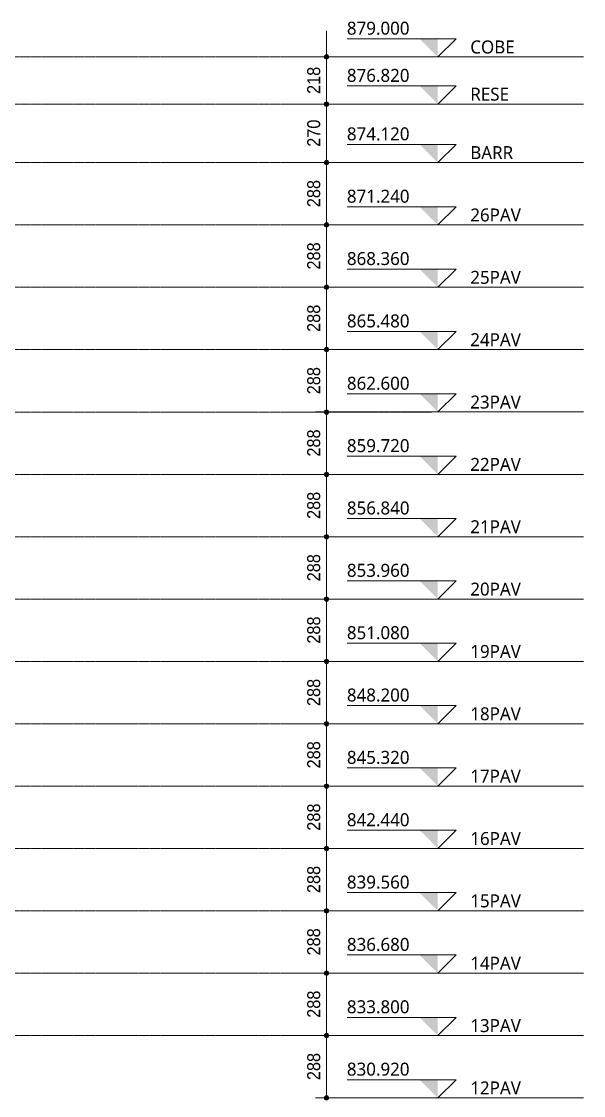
# Model space of a CAD drawing. Header units: centimetres. Extents: x -28 to 30806, y -3196 to 88064.
# Drawn here: x 27881 to 30476, y 83103 to 88064 of the extents above; entities that cross this region are included whole.
import ezdxf

# ---------------------------------------------------------------- set-up
doc = ezdxf.new("R2010")
doc.units = ezdxf.units.CM
doc.linetypes.add('Centro', pattern=[3.175, 0.635, -0.47625, 1.5875, -0.47625])
for name, color, linetype, lineweight in [('A-ANNO-DIMS', 7, 'Continuous', 9), ('A-ANNO-DIMS-400', 7, 'Continuous', 9), ('A-FLOR-LEVL', 7, 'Continuous', 9)]:
    doc.layers.add(name, color=color, linetype=linetype, lineweight=lineweight)
doc.styles.add('Arial_2', font='arial.ttf', dxfattribs={"width": 0.9, "height": 60})
doc.styles.add('Gadugi_5', font='gadugi.ttf', dxfattribs={"height": 60})
doc.dimstyles.new('PED_1_5mm_ESQ_3', dxfattribs={"dimscale": 30.48, "dimtxt": 61.215564, "dimasz": 2.624672, "dimexe": 1.968504, "dimexo": 1.968504, "dimgap": 0.393701, "dimtad": 1, "dimdec": 1, "dimrnd": 0.5, "dimdsep": 46, "dimtxsty": 'Arial_2', "dimblk1": 'DOTSMALL', "dimblk2": 'DOTSMALL', "dimsah": 1, "dimcen": 0.09, "dimdle": 3.937008, "dimazin": 0, "dimtfac": 1, "dimtdec": 4, "dimtix": 1, "dimtmove": 0, "dimatfit": 3, "dimfxl": 1, "dimtvp": 1, "dimtolj": 1, "dimtzin": 0, "dimarcsym": 2})

# ---------------------------------------------------------------- blocks, each defined once
blk = doc.blocks.new('Nível - NÍVEL - CORTE ESQUEMÁTICO-903305-CT H 002 - CRT ESQ')
at = {"layer": 'A-FLOR-LEVL'}
blk.add_hatch(color=256, dxfattribs=at).paths.add_polyline_path([(3332.7, 79594.1), (3332.7, 79510.1), (3248.6, 79594.1)], flags=0)
for p, q in [((2914.4, 79594.1), (3416.7, 79594.1)), ((3332.7, 79510.1), (3416.7, 79594.1)), ((2768.3, 79510.1), (4005.3, 79510.1))]:
    blk.add_line(p, q, dxfattribs=at)
blk = doc.blocks.new('DIMBLOCK267-CT H 002 - CRT ESQ')
at = {"layer": 'A-ANNO-DIMS-400'}
h = blk.add_hatch(color=256, dxfattribs=at)
edge = h.paths.add_edge_path(flags=0)
edge.add_arc((29290.1, 87900), 10, 0, 360)
h = blk.add_hatch(color=256, dxfattribs=at)
edge = h.paths.add_edge_path(flags=0)
edge.add_arc((29290.1, 87682), 10, 0, 360)
for p, q in [((29290.1, 88020), (29290.1, 87682)), ((29244.2, 87900), (29350.1, 87900)), ((29290.1, 87900), (29244.2, 87900)), ((29244.2, 87682), (29350.1, 87682)), ((29290.1, 87682), (29244.2, 87682))]:
    blk.add_line(p, q, dxfattribs=at)
for centre in [(29290.1, 87900), (29290.1, 87682)]:
    blk.add_circle(centre, 10, dxfattribs=at)
at = {"layer": 'A-ANNO-DIMS-400', "color": 0, "insert": (29200.2, 87728.8), "char_height": 60, "width": 149.178, "attachment_point": 1, "rotation": 90, "line_spacing_factor": 0.941778, "style": 'Arial_2'}
blk.add_mtext('218', dxfattribs=at)
blk = doc.blocks.new('_DotSmall')
at = {"color": 0, "linetype": 'ByBlock', "const_width": 0.5}
blk.add_lwpolyline([(-0.0625, 0, 1), (0.0625, 0, 1)], format="xyb", close=True, dxfattribs=at)
blk = doc.blocks.new('DIMBLOCK268-CT H 002 - CRT ESQ')
at = {"layer": 'A-ANNO-DIMS-400'}
h = blk.add_hatch(color=256, dxfattribs=at)
edge = h.paths.add_edge_path(flags=0)
edge.add_arc((29290.1, 87682), 10, 0, 360)
h = blk.add_hatch(color=256, dxfattribs=at)
edge = h.paths.add_edge_path(flags=0)
edge.add_arc((29290.1, 87412), 10, 0, 360)
for p, q in [((29244.2, 87682), (29350.1, 87682)), ((29290.1, 87682), (29244.2, 87682)), ((29290.1, 87682), (29290.1, 87412)), ((29244.2, 87412), (29350.1, 87412)), ((29290.1, 87412), (29244.2, 87412))]:
    blk.add_line(p, q, dxfattribs=at)
for centre in [(29290.1, 87682), (29290.1, 87412)]:
    blk.add_circle(centre, 10, dxfattribs=at)
at = {"layer": 'A-ANNO-DIMS-400', "color": 0, "insert": (29200.2, 87484.8), "char_height": 60, "width": 149.178, "attachment_point": 1, "rotation": 90, "line_spacing_factor": 0.941778, "style": 'Arial_2'}
blk.add_mtext('270', dxfattribs=at)
blk = doc.blocks.new('DIMBLOCK269-CT H 002 - CRT ESQ')
at = {"layer": 'A-ANNO-DIMS-400'}
h = blk.add_hatch(color=256, dxfattribs=at)
edge = h.paths.add_edge_path(flags=0)
edge.add_arc((29290.1, 87412), 10, 0, 360)
h = blk.add_hatch(color=256, dxfattribs=at)
edge = h.paths.add_edge_path(flags=0)
edge.add_arc((29290.1, 87124), 10, 0, 360)
for p, q in [((29244.2, 87412), (29350.1, 87412)), ((29290.1, 87412), (29244.2, 87412)), ((29290.1, 87412), (29290.1, 87124)), ((29244.2, 87124), (29350.1, 87124)), ((29290.1, 87124), (29244.2, 87124))]:
    blk.add_line(p, q, dxfattribs=at)
for centre in [(29290.1, 87412), (29290.1, 87124)]:
    blk.add_circle(centre, 10, dxfattribs=at)
at = {"layer": 'A-ANNO-DIMS-400', "color": 0, "insert": (29200.2, 87205.8), "char_height": 60, "width": 149.178, "attachment_point": 1, "rotation": 90, "line_spacing_factor": 0.941778, "style": 'Arial_2'}
blk.add_mtext('288', dxfattribs=at)
blk = doc.blocks.new('DIMBLOCK270-CT H 002 - CRT ESQ')
at = {"layer": 'A-ANNO-DIMS-400'}
h = blk.add_hatch(color=256, dxfattribs=at)
edge = h.paths.add_edge_path(flags=0)
edge.add_arc((29290.1, 87124), 10, 0, 360)
h = blk.add_hatch(color=256, dxfattribs=at)
edge = h.paths.add_edge_path(flags=0)
edge.add_arc((29290.1, 86836), 10, 0, 360)
for p, q in [((29244.2, 87124), (29350.1, 87124)), ((29290.1, 87124), (29244.2, 87124)), ((29290.1, 87124), (29290.1, 86836)), ((29244.2, 86836), (29350.1, 86836)), ((29290.1, 86836), (29244.2, 86836))]:
    blk.add_line(p, q, dxfattribs=at)
for centre in [(29290.1, 87124), (29290.1, 86836)]:
    blk.add_circle(centre, 10, dxfattribs=at)
at = {"layer": 'A-ANNO-DIMS-400', "color": 0, "insert": (29200.2, 86917.8), "char_height": 60, "width": 149.178, "attachment_point": 1, "rotation": 90, "line_spacing_factor": 0.941778, "style": 'Arial_2'}
blk.add_mtext('288', dxfattribs=at)
blk = doc.blocks.new('DIMBLOCK271-CT H 002 - CRT ESQ')
at = {"layer": 'A-ANNO-DIMS-400'}
h = blk.add_hatch(color=256, dxfattribs=at)
edge = h.paths.add_edge_path(flags=0)
edge.add_arc((29290.1, 86836), 10, 0, 360)
h = blk.add_hatch(color=256, dxfattribs=at)
edge = h.paths.add_edge_path(flags=0)
edge.add_arc((29290.1, 86548), 10, 0, 360)
for p, q in [((29244.2, 86836), (29350.1, 86836)), ((29290.1, 86836), (29244.2, 86836)), ((29290.1, 86836), (29290.1, 86548)), ((29244.2, 86548), (29350.1, 86548)), ((29290.1, 86548), (29244.2, 86548))]:
    blk.add_line(p, q, dxfattribs=at)
for centre in [(29290.1, 86836), (29290.1, 86548)]:
    blk.add_circle(centre, 10, dxfattribs=at)
at = {"layer": 'A-ANNO-DIMS-400', "color": 0, "insert": (29200.2, 86629.8), "char_height": 60, "width": 149.178, "attachment_point": 1, "rotation": 90, "line_spacing_factor": 0.941778, "style": 'Arial_2'}
blk.add_mtext('288', dxfattribs=at)
blk = doc.blocks.new('DIMBLOCK272-CT H 002 - CRT ESQ')
at = {"layer": 'A-ANNO-DIMS-400'}
h = blk.add_hatch(color=256, dxfattribs=at)
edge = h.paths.add_edge_path(flags=0)
edge.add_arc((29290.1, 86548), 10, 0, 360)
h = blk.add_hatch(color=256, dxfattribs=at)
edge = h.paths.add_edge_path(flags=0)
edge.add_arc((29290.1, 86260), 10, 0, 360)
for p, q in [((29244.2, 86548), (29350.1, 86548)), ((29290.1, 86548), (29244.2, 86548)), ((29290.1, 86548), (29290.1, 86260)), ((29244.2, 86260), (29350.1, 86260)), ((29290.1, 86260), (29244.2, 86260))]:
    blk.add_line(p, q, dxfattribs=at)
for centre in [(29290.1, 86548), (29290.1, 86260)]:
    blk.add_circle(centre, 10, dxfattribs=at)
at = {"layer": 'A-ANNO-DIMS-400', "color": 0, "insert": (29200.2, 86341.8), "char_height": 60, "width": 149.178, "attachment_point": 1, "rotation": 90, "line_spacing_factor": 0.941778, "style": 'Arial_2'}
blk.add_mtext('288', dxfattribs=at)
blk = doc.blocks.new('DIMBLOCK273-CT H 002 - CRT ESQ')
at = {"layer": 'A-ANNO-DIMS-400'}
h = blk.add_hatch(color=256, dxfattribs=at)
edge = h.paths.add_edge_path(flags=0)
edge.add_arc((29290.1, 86260), 10, 0, 360)
h = blk.add_hatch(color=256, dxfattribs=at)
edge = h.paths.add_edge_path(flags=0)
edge.add_arc((29290.1, 85972), 10, 0, 360)
for p, q in [((29244.2, 86260), (29350.1, 86260)), ((29290.1, 86260), (29244.2, 86260)), ((29290.1, 86260), (29290.1, 85972)), ((29244.2, 85972), (29350.1, 85972)), ((29290.1, 85972), (29244.2, 85972))]:
    blk.add_line(p, q, dxfattribs=at)
for centre in [(29290.1, 86260), (29290.1, 85972)]:
    blk.add_circle(centre, 10, dxfattribs=at)
at = {"layer": 'A-ANNO-DIMS-400', "color": 0, "insert": (29200.2, 86053.8), "char_height": 60, "width": 149.178, "attachment_point": 1, "rotation": 90, "line_spacing_factor": 0.941778, "style": 'Arial_2'}
blk.add_mtext('288', dxfattribs=at)
blk = doc.blocks.new('DIMBLOCK274-CT H 002 - CRT ESQ')
at = {"layer": 'A-ANNO-DIMS-400'}
h = blk.add_hatch(color=256, dxfattribs=at)
edge = h.paths.add_edge_path(flags=0)
edge.add_arc((29290.1, 85972), 10, 0, 360)
h = blk.add_hatch(color=256, dxfattribs=at)
edge = h.paths.add_edge_path(flags=0)
edge.add_arc((29290.1, 85684), 10, 0, 360)
for p, q in [((29244.2, 85972), (29350.1, 85972)), ((29290.1, 85972), (29244.2, 85972)), ((29290.1, 85972), (29290.1, 85684)), ((29244.2, 85684), (29350.1, 85684)), ((29290.1, 85684), (29244.2, 85684))]:
    blk.add_line(p, q, dxfattribs=at)
for centre in [(29290.1, 85972), (29290.1, 85684)]:
    blk.add_circle(centre, 10, dxfattribs=at)
at = {"layer": 'A-ANNO-DIMS-400', "color": 0, "insert": (29200.2, 85765.8), "char_height": 60, "width": 149.178, "attachment_point": 1, "rotation": 90, "line_spacing_factor": 0.941778, "style": 'Arial_2'}
blk.add_mtext('288', dxfattribs=at)
blk = doc.blocks.new('DIMBLOCK275-CT H 002 - CRT ESQ')
at = {"layer": 'A-ANNO-DIMS-400'}
h = blk.add_hatch(color=256, dxfattribs=at)
edge = h.paths.add_edge_path(flags=0)
edge.add_arc((29290.1, 85684), 10, 0, 360)
h = blk.add_hatch(color=256, dxfattribs=at)
edge = h.paths.add_edge_path(flags=0)
edge.add_arc((29290.1, 85396), 10, 0, 360)
for p, q in [((29244.2, 85684), (29350.1, 85684)), ((29290.1, 85684), (29244.2, 85684)), ((29290.1, 85684), (29290.1, 85396)), ((29244.2, 85396), (29350.1, 85396)), ((29290.1, 85396), (29244.2, 85396))]:
    blk.add_line(p, q, dxfattribs=at)
for centre in [(29290.1, 85684), (29290.1, 85396)]:
    blk.add_circle(centre, 10, dxfattribs=at)
at = {"layer": 'A-ANNO-DIMS-400', "color": 0, "insert": (29200.2, 85477.8), "char_height": 60, "width": 149.178, "attachment_point": 1, "rotation": 90, "line_spacing_factor": 0.941778, "style": 'Arial_2'}
blk.add_mtext('288', dxfattribs=at)
blk = doc.blocks.new('DIMBLOCK276-CT H 002 - CRT ESQ')
at = {"layer": 'A-ANNO-DIMS-400'}
h = blk.add_hatch(color=256, dxfattribs=at)
edge = h.paths.add_edge_path(flags=0)
edge.add_arc((29290.1, 85396), 10, 0, 360)
h = blk.add_hatch(color=256, dxfattribs=at)
edge = h.paths.add_edge_path(flags=0)
edge.add_arc((29290.1, 85108), 10, 0, 360)
for p, q in [((29244.2, 85396), (29350.1, 85396)), ((29290.1, 85396), (29244.2, 85396)), ((29290.1, 85396), (29290.1, 85108)), ((29244.2, 85108), (29350.1, 85108)), ((29290.1, 85108), (29244.2, 85108))]:
    blk.add_line(p, q, dxfattribs=at)
for centre in [(29290.1, 85396), (29290.1, 85108)]:
    blk.add_circle(centre, 10, dxfattribs=at)
at = {"layer": 'A-ANNO-DIMS-400', "color": 0, "insert": (29200.2, 85189.8), "char_height": 60, "width": 149.178, "attachment_point": 1, "rotation": 90, "line_spacing_factor": 0.941778, "style": 'Arial_2'}
blk.add_mtext('288', dxfattribs=at)
blk = doc.blocks.new('DIMBLOCK277-CT H 002 - CRT ESQ')
at = {"layer": 'A-ANNO-DIMS-400'}
h = blk.add_hatch(color=256, dxfattribs=at)
edge = h.paths.add_edge_path(flags=0)
edge.add_arc((29290.1, 85108), 10, 0, 360)
h = blk.add_hatch(color=256, dxfattribs=at)
edge = h.paths.add_edge_path(flags=0)
edge.add_arc((29290.1, 84820), 10, 0, 360)
for p, q in [((29244.2, 85108), (29350.1, 85108)), ((29290.1, 85108), (29244.2, 85108)), ((29290.1, 85108), (29290.1, 84820)), ((29244.2, 84820), (29350.1, 84820)), ((29290.1, 84820), (29244.2, 84820))]:
    blk.add_line(p, q, dxfattribs=at)
for centre in [(29290.1, 85108), (29290.1, 84820)]:
    blk.add_circle(centre, 10, dxfattribs=at)
at = {"layer": 'A-ANNO-DIMS-400', "color": 0, "insert": (29200.2, 84901.8), "char_height": 60, "width": 149.178, "attachment_point": 1, "rotation": 90, "line_spacing_factor": 0.941778, "style": 'Arial_2'}
blk.add_mtext('288', dxfattribs=at)
blk = doc.blocks.new('DIMBLOCK278-CT H 002 - CRT ESQ')
at = {"layer": 'A-ANNO-DIMS-400'}
h = blk.add_hatch(color=256, dxfattribs=at)
edge = h.paths.add_edge_path(flags=0)
edge.add_arc((29290.1, 84820), 10, 0, 360)
h = blk.add_hatch(color=256, dxfattribs=at)
edge = h.paths.add_edge_path(flags=0)
edge.add_arc((29290.1, 84532), 10, 0, 360)
for p, q in [((29244.2, 84820), (29350.1, 84820)), ((29290.1, 84820), (29244.2, 84820)), ((29290.1, 84820), (29290.1, 84532)), ((29244.2, 84532), (29350.1, 84532)), ((29290.1, 84532), (29244.2, 84532))]:
    blk.add_line(p, q, dxfattribs=at)
for centre in [(29290.1, 84820), (29290.1, 84532)]:
    blk.add_circle(centre, 10, dxfattribs=at)
at = {"layer": 'A-ANNO-DIMS-400', "color": 0, "insert": (29200.2, 84613.8), "char_height": 60, "width": 149.178, "attachment_point": 1, "rotation": 90, "line_spacing_factor": 0.941778, "style": 'Arial_2'}
blk.add_mtext('288', dxfattribs=at)
blk = doc.blocks.new('DIMBLOCK279-CT H 002 - CRT ESQ')
at = {"layer": 'A-ANNO-DIMS-400'}
h = blk.add_hatch(color=256, dxfattribs=at)
edge = h.paths.add_edge_path(flags=0)
edge.add_arc((29290.1, 84532), 10, 0, 360)
h = blk.add_hatch(color=256, dxfattribs=at)
edge = h.paths.add_edge_path(flags=0)
edge.add_arc((29290.1, 84244), 10, 0, 360)
for p, q in [((29244.2, 84532), (29350.1, 84532)), ((29290.1, 84532), (29244.2, 84532)), ((29290.1, 84532), (29290.1, 84244)), ((29244.2, 84244), (29350.1, 84244)), ((29290.1, 84244), (29244.2, 84244))]:
    blk.add_line(p, q, dxfattribs=at)
for centre in [(29290.1, 84532), (29290.1, 84244)]:
    blk.add_circle(centre, 10, dxfattribs=at)
at = {"layer": 'A-ANNO-DIMS-400', "color": 0, "insert": (29200.2, 84325.8), "char_height": 60, "width": 149.178, "attachment_point": 1, "rotation": 90, "line_spacing_factor": 0.941778, "style": 'Arial_2'}
blk.add_mtext('288', dxfattribs=at)
blk = doc.blocks.new('DIMBLOCK280-CT H 002 - CRT ESQ')
at = {"layer": 'A-ANNO-DIMS-400'}
h = blk.add_hatch(color=256, dxfattribs=at)
edge = h.paths.add_edge_path(flags=0)
edge.add_arc((29290.1, 84244), 10, 0, 360)
h = blk.add_hatch(color=256, dxfattribs=at)
edge = h.paths.add_edge_path(flags=0)
edge.add_arc((29290.1, 83956), 10, 0, 360)
for p, q in [((29244.2, 84244), (29350.1, 84244)), ((29290.1, 84244), (29244.2, 84244)), ((29290.1, 84244), (29290.1, 83956)), ((29244.2, 83956), (29350.1, 83956)), ((29290.1, 83956), (29244.2, 83956))]:
    blk.add_line(p, q, dxfattribs=at)
for centre in [(29290.1, 84244), (29290.1, 83956)]:
    blk.add_circle(centre, 10, dxfattribs=at)
at = {"layer": 'A-ANNO-DIMS-400', "color": 0, "insert": (29200.2, 84037.8), "char_height": 60, "width": 149.178, "attachment_point": 1, "rotation": 90, "line_spacing_factor": 0.941778, "style": 'Arial_2'}
blk.add_mtext('288', dxfattribs=at)
blk = doc.blocks.new('DIMBLOCK281-CT H 002 - CRT ESQ')
at = {"layer": 'A-ANNO-DIMS-400'}
h = blk.add_hatch(color=256, dxfattribs=at)
edge = h.paths.add_edge_path(flags=0)
edge.add_arc((29290.1, 83956), 10, 0, 360)
h = blk.add_hatch(color=256, dxfattribs=at)
edge = h.paths.add_edge_path(flags=0)
edge.add_arc((29290.1, 83668), 10, 0, 360)
for p, q in [((29244.2, 83956), (29350.1, 83956)), ((29290.1, 83956), (29244.2, 83956)), ((29290.1, 83956), (29290.1, 83668)), ((29244.2, 83668), (29350.1, 83668)), ((29290.1, 83668), (29244.2, 83668))]:
    blk.add_line(p, q, dxfattribs=at)
for centre in [(29290.1, 83956), (29290.1, 83668)]:
    blk.add_circle(centre, 10, dxfattribs=at)
at = {"layer": 'A-ANNO-DIMS-400', "color": 0, "insert": (29200.2, 83749.8), "char_height": 60, "width": 149.178, "attachment_point": 1, "rotation": 90, "line_spacing_factor": 0.941778, "style": 'Arial_2'}
blk.add_mtext('288', dxfattribs=at)
blk = doc.blocks.new('DIMBLOCK282-CT H 002 - CRT ESQ')
at = {"layer": 'A-ANNO-DIMS-400'}
h = blk.add_hatch(color=256, dxfattribs=at)
edge = h.paths.add_edge_path(flags=0)
edge.add_arc((29290.1, 83668), 10, 0, 360)
h = blk.add_hatch(color=256, dxfattribs=at)
edge = h.paths.add_edge_path(flags=0)
edge.add_arc((29290.1, 83380), 10, 0, 360)
for p, q in [((29244.2, 83668), (29350.1, 83668)), ((29290.1, 83668), (29244.2, 83668)), ((29290.1, 83668), (29290.1, 83380)), ((29244.2, 83380), (29350.1, 83380)), ((29290.1, 83380), (29244.2, 83380))]:
    blk.add_line(p, q, dxfattribs=at)
for centre in [(29290.1, 83668), (29290.1, 83380)]:
    blk.add_circle(centre, 10, dxfattribs=at)
at = {"layer": 'A-ANNO-DIMS-400', "color": 0, "insert": (29200.2, 83461.8), "char_height": 60, "width": 149.178, "attachment_point": 1, "rotation": 90, "line_spacing_factor": 0.941778, "style": 'Arial_2'}
blk.add_mtext('288', dxfattribs=at)
blk = doc.blocks.new('DIMBLOCK283-CT H 002 - CRT ESQ')
at = {"layer": 'A-ANNO-DIMS-400'}
h = blk.add_hatch(color=256, dxfattribs=at)
edge = h.paths.add_edge_path(flags=0)
edge.add_arc((29290.1, 83380), 10, 0, 360)
h = blk.add_hatch(color=256, dxfattribs=at)
edge = h.paths.add_edge_path(flags=0)
edge.add_arc((29290.1, 83092), 10, 0, 360)
for p, q in [((29244.2, 83380), (29350.1, 83380)), ((29290.1, 83380), (29244.2, 83380)), ((29290.1, 83380), (29290.1, 83092)), ((29244.2, 83092), (29350.1, 83092)), ((29290.1, 83092), (29244.2, 83092))]:
    blk.add_line(p, q, dxfattribs=at)
for centre in [(29290.1, 83380), (29290.1, 83092)]:
    blk.add_circle(centre, 10, dxfattribs=at)
at = {"layer": 'A-ANNO-DIMS-400', "color": 0, "insert": (29200.2, 83173.8), "char_height": 60, "width": 149.178, "attachment_point": 1, "rotation": 90, "line_spacing_factor": 0.941778, "style": 'Arial_2'}
blk.add_mtext('288', dxfattribs=at)

msp = doc.modelspace()

# ---------------------------------------------------------------- linework, layer by layer
at = {"layer": 'A-FLOR-LEVL', "linetype": 'Centro'}
for p, q in [((24225.37, 87900), (29773.94, 87900)), ((24225.37, 87682), (29773.94, 87682)), ((24225.37, 87412), (29773.94, 87412)), ((24225.37, 87124), (29773.94, 87124)), ((24225.37, 86836), (29773.94, 86836)), ((24225.37, 86548), (29773.94, 86548)), ((24225.37, 86260), (29773.94, 86260)), ((24225.37, 85972), (29773.94, 85972)), ((24225.37, 85684), (29773.94, 85684)), ((24225.37, 85396), (29773.94, 85396)), ((24225.37, 85108), (29773.94, 85108)), ((24225.37, 84820), (29773.94, 84820)), ((24225.37, 84532), (29773.94, 84532)), ((24225.37, 84244), (29773.94, 84244)), ((24225.37, 83956), (29773.94, 83956)), ((24225.37, 83668), (29773.94, 83668)), ((24225.37, 83380), (29773.94, 83380))]:
    msp.add_line(p, q, dxfattribs=at)

# ---------------------------------------------------------------- block references
at = {"layer": 'A-FLOR-LEVL'}
for p in [(26470.67, 8390), (26470.67, 8172), (26470.67, 7902), (26470.67, 7614), (26470.67, 7326), (26470.67, 7038), (26470.67, 6750), (26470.67, 6462), (26470.67, 6174), (26470.67, 5886), (26470.67, 5598), (26470.67, 5310), (26470.67, 5022), (26470.67, 4734), (26470.67, 4446), (26470.67, 4158), (26470.67, 3870), (26470.67, 3582)]:
    msp.add_blockref('Nível - NÍVEL - CORTE ESQUEMÁTICO-903305-CT H 002 - CRT ESQ', p, dxfattribs=at)

# ---------------------------------------------------------------- texts
at = {"layer": 'A-FLOR-LEVL', "char_height": 60, "attachment_point": 1, "style": 'Gadugi_5'}
for s, insert, width in [('879.000', (29383.57, 88062.86), 349.5357), ('COBE', (29953.27, 87976.05), 250.1265), ('876.820', (29383.57, 87844.85), 349.5357), ('RESE', (29953.27, 87758.04), 218.059), ('874.120', (29383.57, 87574.86), 349.5357), ('BARR', (29953.27, 87488.05), 246.9197), ('871.240', (29383.57, 87286.85), 349.5357), ('26PAV', (29953.27, 87200.04), 298.2277), ('868.360', (29383.57, 86998.85), 349.5357), ('25PAV', (29953.27, 86912.04), 298.2277), ('865.480', (29383.57, 86710.85), 349.5357), ('24PAV', (29953.27, 86624.04), 298.2277), ('862.600', (29383.57, 86422.85), 349.5357), ('23PAV', (29953.27, 86336.04), 298.2277), ('859.720', (29383.57, 86134.85), 349.5357), ('22PAV', (29953.27, 86048.04), 298.2277), ('856.840', (29383.57, 85846.85), 349.5357), ('21PAV', (29953.27, 85760.04), 298.2277), ('853.960', (29383.57, 85558.85), 349.5357), ('20PAV', (29953.27, 85472.04), 298.2277), ('851.080', (29383.57, 85270.85), 349.5357), ('19PAV', (29953.27, 85184.04), 298.2277), ('848.200', (29383.57, 84982.85), 349.5357), ('18PAV', (29953.27, 84896.04), 298.2277), ('845.320', (29383.57, 84694.85), 349.5357), ('17PAV', (29953.27, 84608.04), 298.2277), ('842.440', (29383.57, 84406.85), 349.5357), ('16PAV', (29953.27, 84320.04), 298.2277), ('839.560', (29383.57, 84118.85), 349.5357), ('15PAV', (29953.27, 84032.04), 298.2277), ('836.680', (29383.57, 83830.85), 349.5357), ('14PAV', (29953.27, 83744.04), 298.2277), ('833.800', (29383.57, 83542.85), 349.5357), ('13PAV', (29953.27, 83456.04), 298.2277), ('830.920', (29383.57, 83254.85), 349.5357), ('12PAV', (29953.27, 83168.04), 298.2277)]:
    msp.add_mtext(s, dxfattribs=dict(at, insert=insert, width=width))

# ---------------------------------------------------------------- dimensions: what is measured, and where the dimension line sits
at = {"layer": 'A-ANNO-DIMS'}
for base, p1, p2, override, picture, middle in [((29290.1, 87682), (29304.24, 87900), (29304.24, 87682), {"dimpost": '<>', "dimfxl": 218.004}, 'DIMBLOCK267-CT H 002 - CRT ESQ', (29247.47, 87791)), ((29290.1, 87412), (29304.24, 87682), (29304.24, 87412), {"dimpost": '<>', "dimfxl": 269.996}, 'DIMBLOCK268-CT H 002 - CRT ESQ', (29247.47, 87547)), ((29290.1, 87124), (29304.24, 87412), (29304.24, 87124), {"dimpost": '<>', "dimfxl": 288.004}, 'DIMBLOCK269-CT H 002 - CRT ESQ', (29247.47, 87268)), ((29290.1, 86836), (29304.24, 87124), (29304.24, 86836), {"dimpost": '<>', "dimfxl": 288}, 'DIMBLOCK270-CT H 002 - CRT ESQ', (29247.47, 86980)), ((29290.1, 86548), (29304.24, 86836), (29304.24, 86548), {"dimpost": '<>', "dimfxl": 288}, 'DIMBLOCK271-CT H 002 - CRT ESQ', (29247.47, 86692)), ((29290.1, 86260), (29304.24, 86548), (29304.24, 86260), {"dimpost": '<>', "dimfxl": 288}, 'DIMBLOCK272-CT H 002 - CRT ESQ', (29247.47, 86404)), ((29290.1, 85972), (29304.24, 86260), (29304.24, 85972), {"dimpost": '<>', "dimfxl": 288}, 'DIMBLOCK273-CT H 002 - CRT ESQ', (29247.47, 86116)), ((29290.1, 85684), (29304.24, 85972), (29304.24, 85684), {"dimpost": '<>', "dimfxl": 288}, 'DIMBLOCK274-CT H 002 - CRT ESQ', (29247.47, 85828)), ((29290.1, 85396), (29304.24, 85684), (29304.24, 85396), {"dimpost": '<>', "dimfxl": 288}, 'DIMBLOCK275-CT H 002 - CRT ESQ', (29247.47, 85540)), ((29290.1, 85108), (29304.24, 85396), (29304.24, 85108), {"dimpost": '<>', "dimfxl": 288}, 'DIMBLOCK276-CT H 002 - CRT ESQ', (29247.47, 85252)), ((29290.1, 84820), (29304.24, 85108), (29304.24, 84820), {"dimpost": '<>', "dimfxl": 288}, 'DIMBLOCK277-CT H 002 - CRT ESQ', (29247.47, 84964)), ((29290.1, 84532), (29304.24, 84820), (29304.24, 84532), {"dimpost": '<>', "dimfxl": 288}, 'DIMBLOCK278-CT H 002 - CRT ESQ', (29247.47, 84676)), ((29290.1, 84244), (29304.24, 84532), (29304.24, 84244), {"dimpost": '<>', "dimfxl": 288}, 'DIMBLOCK279-CT H 002 - CRT ESQ', (29247.47, 84388)), ((29290.1, 83956), (29304.24, 84244), (29304.24, 83956), {"dimpost": '<>', "dimfxl": 288}, 'DIMBLOCK280-CT H 002 - CRT ESQ', (29247.47, 84100)), ((29290.1, 83668), (29304.24, 83956), (29304.24, 83668), {"dimpost": '<>', "dimfxl": 287.999}, 'DIMBLOCK281-CT H 002 - CRT ESQ', (29247.47, 83812)), ((29290.1, 83380), (29304.24, 83668), (29304.24, 83380), {"dimpost": '<>', "dimfxl": 288}, 'DIMBLOCK282-CT H 002 - CRT ESQ', (29247.47, 83524)), ((29290.1, 83092), (29304.24, 83380), (29304.24, 83092), {"dimpost": '<>', "dimfxl": 288}, 'DIMBLOCK283-CT H 002 - CRT ESQ', (29247.47, 83236))]:
    dim = msp.add_linear_dim(base=base, p1=p1, p2=p2, angle=90, dimstyle='PED_1_5mm_ESQ_3', override=override, dxfattribs=at)
    dim.commit()
    dim.dimension.update_dxf_attribs({"geometry": picture, "text_midpoint": middle})

doc.saveas('drawing.dxf')
